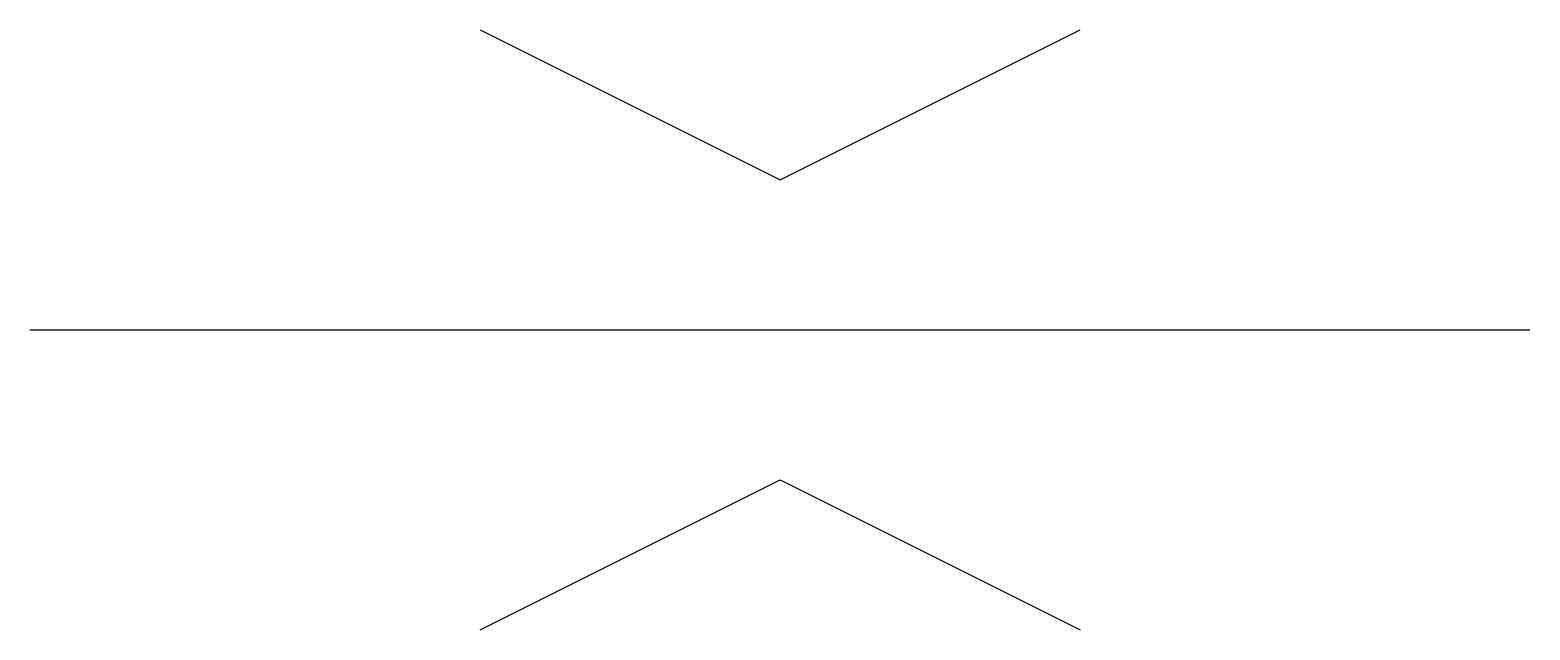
# Model space of a CAD drawing. Extents: x 2.8 to 16, y -2.8 to 2.5.
import ezdxf

# ---------------------------------------------------------------- set-up
doc = ezdxf.new("R2010")
doc.units = 0
doc.layers.add('DEFAULT_255_2_778', color=255, linetype='CONTINUOUS')

msp = doc.modelspace()

# ---------------------------------------------------------------- linework, layer by layer
at = {"layer": 'DEFAULT_255_2_778'}
for p, q in [((6.747, 2.514), (9.393, 1.191)), ((9.393, 1.191), (12.039, 2.514)), ((2.778, -0.132), (16.007, -0.132)), ((6.747, -2.778), (9.393, -1.455)), ((9.393, -1.455), (12.039, -2.778))]:
    msp.add_line(p, q, dxfattribs=at)

doc.saveas('drawing.dxf')
